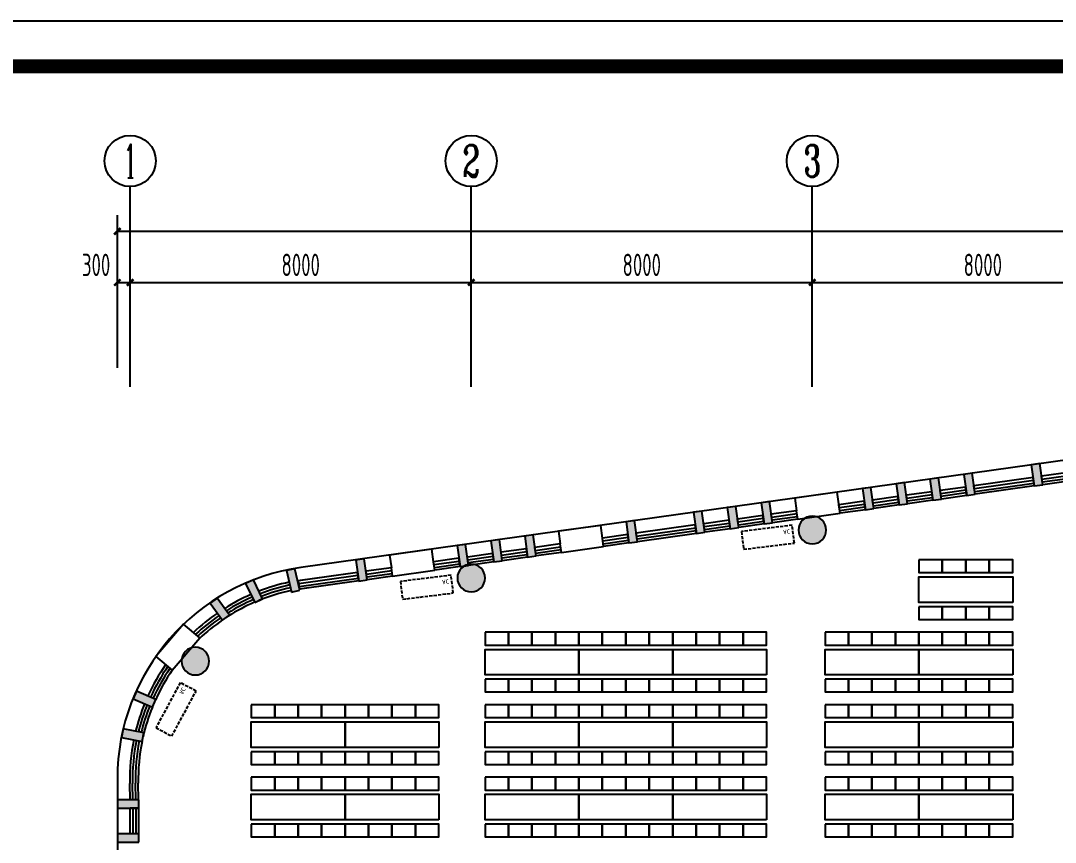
# Model space of a CAD drawing. Extents: x 1158414 to 1597620, y -840005 to -760676.
# Drawn here: x 1349294 to 1373562, y -779947 to -760676 of the extents above; entities that cross this region are included whole.
import ezdxf
from ezdxf.enums import TextEntityAlignment as Align

# ---------------------------------------------------------------- set-up
doc = ezdxf.new("R2010")
doc.units = 0
doc.header["$LTSCALE"] = 1000
doc.linetypes.add('DASH', pattern=[0.35, 0.25, -0.1])
for name, color, linetype in [('AXIS', 3, 'Continuous'), ('AXIS_TEXT', 7, 'Continuous'), ('COLUMN', 2, 'Continuous'), ('CURTWALL', 4, 'Continuous'), ('PUB_HATCH', 8, 'Continuous'), ('STAIR', 4, 'Continuous'), ('WALL', 6, 'Continuous'), ('WINDOW', 4, 'Continuous'), ('厨房布置', 4, 'Continuous'), ('外框', 7, 'Continuous'), ('空调', 205, 'Continuous')]:
    doc.layers.add(name, color=color, linetype=linetype)
doc.styles.add('_TCH_AXIS', font='COMPLEX', dxfattribs={"width": 0.8, "bigfont": 'TSSDCHN'})
doc.styles.add('_TCH_DIM_T3', font='TSSDENG', dxfattribs={"width": 0.64, "bigfont": 'TSSDCHN'})
doc.styles.add('COMPLEX', font='COMPLEX')
doc.styles.add('HZ-1', font='MingLiU.ttf', dxfattribs={"width": 0.8})
doc.dimstyles.new('_TCH_ARCH&&150', dxfattribs={"dimtxt": 525, "dimasz": 150, "dimexe": 375, "dimexo": 450, "dimgap": 150, "dimtad": 1, "dimdec": 0, "dimzin": 0, "dimdsep": 46, "dimtxsty": '_TCH_DIM_T3', "dimblk": 'ARCHTICK', "dimcen": 0.09, "dimclrt": 7, "dimazin": 2, "dimtfac": 1, "dimtdec": 0, "dimtix": 1, "dimtmove": 2, "dimatfit": 3, "dimfxl": 0, "dimtolj": 1, "dimtzin": 0, "dimarcsym": 0})

# ---------------------------------------------------------------- blocks, each defined once
blk = doc.blocks.new('vhjkghkghkl')
at = {"layer": '空调', "linetype": 'DASH', "ltscale": 0.3}
blk.add_lwpolyline([(134071, 540199), (134071, 539779), (132871, 539779), (132871, 540199), (134071, 540199)], close=True, dxfattribs=at)
at = {"layer": '空调', "linetype": 'DASH', "ltscale": 0.3, "style": 'HZ-1'}
blk.add_text('AC', height=100, dxfattribs=at).set_placement((133846, 539867))
blk = doc.blocks.new('A$C03080C26')
at = {"layer": '厨房布置'}
for points in [[(-1650, 1100), (-1650, 1400), (-2200, 1400), (-2200, 1100)], [(-1100, 1100), (-1100, 1400), (-1650, 1400), (-1650, 1100)], [(-1650, 1100), (-1650, 1400), (-1650, 1400), (-1650, 1100)], [(-550, 1100), (-550, 1400), (-1100, 1400), (-1100, 1100)], [(0, 1100), (0, 1400), (-550, 1400), (-550, 1100)], [(-2200, 1000), (0, 1000), (0, 400), (-2200, 400)], [(-1650, 0), (-1650, 300), (-2200, 300), (-2200, 0)], [(-1100, 0), (-1100, 300), (-1650, 300), (-1650, 0)], [(-1650, 0), (-1650, 300), (-1650, 300), (-1650, 0)], [(-550, 0), (-550, 300), (-1100, 300), (-1100, 0)], [(0, 0), (0, 300), (-550, 300), (-550, 0)]]:
    blk.add_lwpolyline(points, close=True, dxfattribs=at)
blk = doc.blocks.new('_ArchTick')
at = {"color": 0, "linetype": 'ByBlock', "const_width": 0.4}
blk.add_lwpolyline([(-0.5, -0.5), (0.5, 0.5)], dxfattribs=at)
blk = doc.blocks.new('*D149')
at = {"layer": 'AXIS', "color": 0, "lineweight": -2, "transparency": 16777216}
for p, q in [((1351562, -768817), (1351562, -766441)), ((1351862, -768817), (1351862, -766441)), ((1351562, -766816), (1351862, -766816))]:
    blk.add_line(p, q, dxfattribs=at)
at = {"layer": 'Defpoints', "color": 0, "transparency": 16777216}
for p in [(1351862, -766816), (1351562, -769267), (1351862, -769267)]:
    blk.add_point(p, dxfattribs=at)
at = {"layer": 'AXIS', "color": 0, "lineweight": -2, "transparency": 16777216, "xscale": 150, "yscale": 150, "zscale": 150, "rotation": 180}
blk.add_blockref('_ArchTick', (1351562, -766816), dxfattribs=at)
at = {"layer": 'AXIS', "color": 0, "lineweight": -2, "transparency": 16777216, "xscale": 150, "yscale": 150, "zscale": 150}
blk.add_blockref('_ArchTick', (1351862, -766816), dxfattribs=at)
at = {"layer": 'AXIS', "color": 7, "transparency": 16777216, "insert": (1351063, -766403), "char_height": 525, "attachment_point": 5, "style": '_TCH_DIM_T3'}
blk.add_mtext('\\A1;300', dxfattribs=at)
blk = doc.blocks.new('*D150')
at = {"layer": 'AXIS', "color": 0, "lineweight": -2, "transparency": 16777216}
for p, q in [((1351862, -768817), (1351862, -766441)), ((1359862, -768817), (1359862, -766441)), ((1351862, -766816), (1359862, -766816))]:
    blk.add_line(p, q, dxfattribs=at)
at = {"layer": 'Defpoints', "color": 0, "transparency": 16777216}
for p in [(1359862, -766816), (1351862, -769267), (1359862, -769267)]:
    blk.add_point(p, dxfattribs=at)
at = {"layer": 'AXIS', "color": 0, "lineweight": -2, "transparency": 16777216, "xscale": 150, "yscale": 150, "zscale": 150, "rotation": 180}
blk.add_blockref('_ArchTick', (1351862, -766816), dxfattribs=at)
at = {"layer": 'AXIS', "color": 0, "lineweight": -2, "transparency": 16777216, "xscale": 150, "yscale": 150, "zscale": 150}
blk.add_blockref('_ArchTick', (1359862, -766816), dxfattribs=at)
at = {"layer": 'AXIS', "color": 7, "transparency": 16777216, "insert": (1355862, -766403), "char_height": 525, "attachment_point": 5, "style": '_TCH_DIM_T3'}
blk.add_mtext('\\A1;8000', dxfattribs=at)
blk = doc.blocks.new('*D151')
at = {"layer": 'AXIS', "color": 0, "lineweight": -2, "transparency": 16777216}
for p, q in [((1359862, -768817), (1359862, -766441)), ((1367862, -768817), (1367862, -766441)), ((1359862, -766816), (1367862, -766816))]:
    blk.add_line(p, q, dxfattribs=at)
at = {"layer": 'Defpoints', "color": 0, "transparency": 16777216}
for p in [(1367862, -766816), (1359862, -769267), (1367862, -769267)]:
    blk.add_point(p, dxfattribs=at)
at = {"layer": 'AXIS', "color": 0, "lineweight": -2, "transparency": 16777216, "xscale": 150, "yscale": 150, "zscale": 150, "rotation": 180}
blk.add_blockref('_ArchTick', (1359862, -766816), dxfattribs=at)
at = {"layer": 'AXIS', "color": 0, "lineweight": -2, "transparency": 16777216, "xscale": 150, "yscale": 150, "zscale": 150}
blk.add_blockref('_ArchTick', (1367862, -766816), dxfattribs=at)
at = {"layer": 'AXIS', "color": 7, "transparency": 16777216, "insert": (1363862, -766403), "char_height": 525, "attachment_point": 5, "style": '_TCH_DIM_T3'}
blk.add_mtext('\\A1;8000', dxfattribs=at)
blk = doc.blocks.new('*D152')
at = {"layer": 'AXIS', "color": 0, "lineweight": -2, "transparency": 16777216}
for p, q in [((1367862, -768817), (1367862, -766441)), ((1375862, -768817), (1375862, -766441)), ((1367862, -766816), (1375862, -766816))]:
    blk.add_line(p, q, dxfattribs=at)
at = {"layer": 'Defpoints', "color": 0, "transparency": 16777216}
for p in [(1375862, -766816), (1367862, -769267), (1375862, -769267)]:
    blk.add_point(p, dxfattribs=at)
at = {"layer": 'AXIS', "color": 0, "lineweight": -2, "transparency": 16777216, "xscale": 150, "yscale": 150, "zscale": 150, "rotation": 180}
blk.add_blockref('_ArchTick', (1367862, -766816), dxfattribs=at)
at = {"layer": 'AXIS', "color": 0, "lineweight": -2, "transparency": 16777216, "xscale": 150, "yscale": 150, "zscale": 150}
blk.add_blockref('_ArchTick', (1375862, -766816), dxfattribs=at)
at = {"layer": 'AXIS', "color": 7, "transparency": 16777216, "insert": (1371862, -766403), "char_height": 525, "attachment_point": 5, "style": '_TCH_DIM_T3'}
blk.add_mtext('\\A1;8000', dxfattribs=at)
blk = doc.blocks.new('*D158')
at = {"layer": 'AXIS', "color": 0, "lineweight": -2, "transparency": 16777216}
for p, q in [((1351562, -768817), (1351562, -765241)), ((1405162, -768817), (1405162, -765241)), ((1351562, -765616), (1405162, -765616))]:
    blk.add_line(p, q, dxfattribs=at)
at = {"layer": 'Defpoints', "color": 0, "transparency": 16777216}
for p in [(1405162, -765616), (1351562, -769267), (1405162, -769267)]:
    blk.add_point(p, dxfattribs=at)
at = {"layer": 'AXIS', "color": 0, "lineweight": -2, "transparency": 16777216, "xscale": 150, "yscale": 150, "zscale": 150, "rotation": 180}
blk.add_blockref('_ArchTick', (1351562, -765616), dxfattribs=at)
at = {"layer": 'AXIS', "color": 0, "lineweight": -2, "transparency": 16777216, "xscale": 150, "yscale": 150, "zscale": 150}
blk.add_blockref('_ArchTick', (1405162, -765616), dxfattribs=at)
at = {"layer": 'AXIS', "color": 7, "transparency": 16777216, "insert": (1378362, -765203), "char_height": 525, "attachment_point": 5, "style": '_TCH_DIM_T3'}
blk.add_mtext('\\A1;53600', dxfattribs=at)
blk = doc.blocks.new('_AXISO')
blk.add_circle((0, 0), 0.5)
at = {"layer": 'AXIS_TEXT', "style": 'COMPLEX', "width": 1.041667}
blk.add_attdef('A', text='', height=0.56, dxfattribs=at).set_placement((-0.25, -0.28), (0.25, -0.28), align=Align.FIT)
blk = doc.blocks.new('$TCHSYS$WIN2D')
for p, q in [((-0.5, 0.5), (0.5, 0.5)), ((-0.5, 0.5), (-0.5, -0.5)), ((0.5, 0.5), (0.5, -0.5)), ((0.5, 0.167), (-0.5, 0.167)), ((0.5, -0.167), (-0.5, -0.167)), ((-0.5, -0.5), (0.5, -0.5))]:
    blk.add_line(p, q)

msp = doc.modelspace()

# ---------------------------------------------------------------- hatches: boundary and pattern name
at = {"layer": 'PUB_HATCH'}
for points in [[(1373266.4, -771561), (1373196.8, -771065.8), (1372998.7, -771093.7), (1373068.3, -771588.8)], [(1370889.7, -771895), (1370820.1, -771399.8), (1370622.1, -771427.7), (1370691.7, -771922.8)], [(1371681.9, -771783.6), (1371612.3, -771288.5), (1371414.3, -771316.3), (1371483.9, -771811.5)], [(1369305.3, -772117.6), (1369235.7, -771622.5), (1369037.7, -771650.3), (1369107.2, -772145.5)], [(1370097.5, -772006.3), (1370027.9, -771511.2), (1369829.9, -771539), (1369899.5, -772034.1)], [(1365344.2, -772674.3), (1365274.6, -772179.2), (1365076.6, -772207), (1365146.2, -772702.2)], [(1366136.4, -772563), (1366066.8, -772067.9), (1365868.8, -772095.7), (1365938.4, -772590.8)], [(1366928.6, -772451.7), (1366859.1, -771956.5), (1366661, -771984.4), (1366730.6, -772479.5)], [(1363759.8, -772897), (1363690.2, -772401.9), (1363492.2, -772429.7), (1363561.7, -772924.9)], [(1368186.8, -772623.5, 1), (1367536.8, -772623.5, 1)], [(1360590.9, -773342.4), (1360521.3, -772847.2), (1360323.3, -772875.1), (1360392.9, -773370.2)], [(1361383.1, -773231), (1361313.6, -772735.9), (1361115.5, -772763.7), (1361185.1, -773258.9)], [(1359798.7, -773453.7), (1359729.1, -772958.6), (1359531.1, -772986.4), (1359600.7, -773481.5)], [(1357422.9, -773793.9), (1357353.4, -773298.7), (1357155.3, -773326.6), (1357224.9, -773821.7)], [(1355840.6, -774030.9), (1355726.5, -773529.8), (1355530.1, -773567.8), (1355647, -774080.3)], [(1360186.8, -773747.8, 1), (1359536.8, -773747.8, 1)], [(1354964.9, -774233.2), (1354754.4, -773790.9), (1354571.1, -773874.8), (1354784.2, -774319.3)], [(1353742, -774336.8), (1354031.6, -774734.7), (1354193.3, -774617), (1353903.7, -774219.1)], [(1353717, -775697.4, 1), (1353067, -775697.4, 1)], [(1351930.3, -776581.2), (1352382.6, -776778.8), (1352462.7, -776595.6), (1352010.4, -776397.9)], [(1351658.9, -777484.7), (1352143.4, -777579.1), (1352181.6, -777382.7), (1351697.1, -777288.4)], [(1351561.8, -779146.7), (1352061.8, -779146.7), (1352061.8, -778946.7), (1351561.8, -778946.7)], [(1351561.8, -779946.7), (1352061.8, -779946.7), (1352061.8, -779746.7), (1351561.8, -779746.7)]]:
    msp.add_hatch(color=256, dxfattribs=at).paths.add_polyline_path(points)

# ---------------------------------------------------------------- linework, layer by layer
at = {"layer": 'AXIS'}
for p, q in [((1351861.8, -769266.9), (1351861.8, -764565.7)), ((1359861.8, -769266.9), (1359861.8, -764565.7)), ((1367861.8, -769266.9), (1367861.8, -764565.7))]:
    msp.add_line(p, q, dxfattribs=at)
at = {"layer": 'COLUMN'}
for p, q in [((1373196.8, -771065.8), (1372998.7, -771093.7)), ((1372998.7, -771093.7), (1373068.3, -771588.8)), ((1373266.4, -771561), (1373196.8, -771065.8)), ((1370820.1, -771399.8), (1370622.1, -771427.7)), ((1370622.1, -771427.7), (1370691.7, -771922.8)), ((1370889.7, -771895), (1370820.1, -771399.8)), ((1371612.3, -771288.5), (1371414.3, -771316.3)), ((1371414.3, -771316.3), (1371483.9, -771811.5)), ((1371681.9, -771783.6), (1371612.3, -771288.5)), ((1369235.7, -771622.5), (1369037.7, -771650.3)), ((1369037.7, -771650.3), (1369107.2, -772145.5)), ((1369305.3, -772117.6), (1369235.7, -771622.5)), ((1370027.9, -771511.2), (1369829.9, -771539)), ((1369829.9, -771539), (1369899.5, -772034.1)), ((1370097.5, -772006.3), (1370027.9, -771511.2)), ((1373068.3, -771588.8), (1373266.4, -771561)), ((1368443.5, -771733.9), (1367453.2, -771873)), ((1367453.2, -771873), (1367495, -772170.1)), ((1368513.1, -772229), (1368443.5, -771733.9)), ((1370691.7, -771922.8), (1370889.7, -771895)), ((1371483.9, -771811.5), (1371681.9, -771783.6)), ((1365274.6, -772179.2), (1365076.6, -772207)), ((1365344.2, -772674.3), (1365274.6, -772179.2)), ((1366066.8, -772067.9), (1365868.8, -772095.7)), ((1365868.8, -772095.7), (1365938.4, -772590.8)), ((1366136.4, -772563), (1366066.8, -772067.9)), ((1366859.1, -771956.5), (1366661, -771984.4)), ((1366661, -771984.4), (1366730.6, -772479.5)), ((1366928.6, -772451.7), (1366859.1, -771956.5)), ((1369107.2, -772145.5), (1369305.3, -772117.6)), ((1369899.5, -772034.1), (1370097.5, -772006.3)), ((1363690.2, -772401.9), (1363492.2, -772429.7)), ((1363492.2, -772429.7), (1363561.7, -772924.9)), ((1363759.8, -772897), (1363690.2, -772401.9)), ((1365076.6, -772207), (1365146.2, -772702.2)), ((1367522.8, -772368.2), (1368513.1, -772229)), ((1362898, -772513.2), (1361907.7, -772652.4)), ((1361907.7, -772652.4), (1361949.5, -772949.5)), ((1362939.7, -772810.3), (1362898, -772513.2)), ((1365146.2, -772702.2), (1365344.2, -772674.3)), ((1365938.4, -772590.8), (1366136.4, -772563)), ((1366730.6, -772479.5), (1366928.6, -772451.7)), ((1360521.3, -772847.2), (1360323.3, -772875.1)), ((1360323.3, -772875.1), (1360392.9, -773370.2)), ((1360590.9, -773342.4), (1360521.3, -772847.2)), ((1361313.6, -772735.9), (1361115.5, -772763.7)), ((1361115.5, -772763.7), (1361185.1, -773258.9)), ((1361383.1, -773231), (1361313.6, -772735.9)), ((1363561.7, -772924.9), (1363759.8, -772897)), ((1358936.9, -773069.9), (1357946.7, -773209.1)), ((1358978.7, -773367), (1358936.9, -773069.9)), ((1359729.1, -772958.6), (1359531.1, -772986.4)), ((1359531.1, -772986.4), (1359600.7, -773481.5)), ((1359798.7, -773453.7), (1359729.1, -772958.6)), ((1361977.3, -773147.5), (1362967.6, -773008.4)), ((1357353.4, -773298.7), (1357155.3, -773326.6)), ((1357155.3, -773326.6), (1357224.9, -773821.7)), ((1357422.9, -773793.9), (1357353.4, -773298.7)), ((1357946.7, -773209.1), (1357988.4, -773506.2)), ((1360392.9, -773370.2), (1360590.9, -773342.4)), ((1361185.1, -773258.9), (1361383.1, -773231)), ((1355726.5, -773529.8), (1355530.1, -773567.8)), ((1355530.1, -773567.8), (1355647, -774080.3)), ((1355840.6, -774030.9), (1355726.5, -773529.8)), ((1358016.2, -773704.2), (1359006.5, -773565)), ((1359600.7, -773481.5), (1359798.7, -773453.7)), ((1354754.4, -773790.9), (1354571.1, -773874.8)), ((1354571.1, -773874.8), (1354784.2, -774319.3)), ((1354964.9, -774233.2), (1354754.4, -773790.9)), ((1357224.9, -773821.7), (1357422.9, -773793.9)), ((1355647, -774080.3), (1355840.6, -774030.9)), ((1353903.7, -774219.1), (1353742, -774336.8)), ((1353742, -774336.8), (1354031.6, -774734.7)), ((1354193.3, -774617), (1353903.7, -774219.1)), ((1354784.2, -774319.3), (1354964.9, -774233.2)), ((1353117, -774828.2), (1352466.8, -775588)), ((1353496.9, -775153.3), (1353117, -774828.2)), ((1354031.6, -774734.7), (1354193.3, -774617)), ((1352846.7, -775913.1), (1353496.9, -775153.3)), ((1352466.8, -775588), (1352846.7, -775913.1)), ((1352010.4, -776397.9), (1351930.3, -776581.2)), ((1352462.7, -776595.6), (1352010.4, -776397.9)), ((1351930.3, -776581.2), (1352382.6, -776778.8)), ((1352382.6, -776778.8), (1352462.7, -776595.6)), ((1351697.1, -777288.4), (1351658.9, -777484.7)), ((1351658.9, -777484.7), (1352143.4, -777579.1)), ((1352181.6, -777382.7), (1351697.1, -777288.4)), ((1352143.4, -777579.1), (1352181.6, -777382.7)), ((1352061.8, -778946.7), (1351561.8, -778946.7)), ((1351561.8, -778946.7), (1351561.8, -779146.7)), ((1352061.8, -779146.7), (1352061.8, -778946.7)), ((1351561.8, -779146.7), (1352061.8, -779146.7)), ((1352061.8, -779746.7), (1351561.8, -779746.7)), ((1351561.8, -779746.7), (1351561.8, -779946.7)), ((1351561.8, -779946.7), (1352061.8, -779946.7)), ((1352061.8, -779946.7), (1352061.8, -779746.7))]:
    msp.add_line(p, q, dxfattribs=at)
for centre, start, end in [((1367861.8, -772623.5), 0, 180), ((1367861.8, -772623.5), 180, 0), ((1359861.8, -773747.8), 0, 180), ((1359861.8, -773747.8), 180, 0), ((1353392, -775697.4), 0, 180), ((1353392, -775697.4), 180, 0)]:
    msp.add_arc(centre, 325, start, end, dxfattribs=at)
at = {"layer": 'CURTWALL'}
for p, q in [((1368400.1, -772143.9), (1368400.1, -772143.9)), ((1367607.9, -772255.2), (1367607.9, -772255.2)), ((1368004, -772199.5), (1368004, -772199.5)), ((1362062.4, -773034.6), (1362062.4, -773034.6)), ((1362458.5, -772978.9), (1362458.5, -772978.9)), ((1362854.6, -772923.2), (1362854.6, -772923.2)), ((1351859.7, -778946.7), (1351851.6, -778565.3)), ((1351926.4, -778946.7), (1351918.3, -778564)), ((1351993, -778946.7), (1351984.9, -778562.7)), ((1352059.7, -778946.7), (1352051.6, -778561.4))]:
    msp.add_line(p, q, dxfattribs=at)
for radius, start, end in [(4744.6, 102.19492, 111.17654), (4544.6, 102.16608, 112.19233), (4677.9, 102.18558, 111.11549), (4611.2, 102.17597, 111.05266), (4744.6, 113.60488, 122.03207), (4677.9, 113.57631, 121.9747), (4611.2, 113.54691, 121.91568), (4544.6, 113.51665, 122.35991), (4744.6, 124.45037, 133.21937), (4677.9, 124.42756, 133.13029), (4611.2, 124.40409, 133.03862), (4544.6, 124.37993, 133.31149), (4544.6, 122.35991, 123.11814), (4744.6, 145.31797, 155.5039), (4677.9, 145.40198, 155.49125), (4611.2, 145.48843, 155.47823), (4544.6, 145.57743, 155.46483), (4744.6, 157.91933, 166.13662), (4677.9, 157.94111, 166.09603), (4611.2, 157.96352, 166.05425), (4544.6, 157.98659, 167.13807), (4544.6, 167.13807, 167.28176), (4744.6, 168.553, 181.00474), (4677.9, 168.54688, 181.00327), (4611.2, 168.54058, 181.00177), (4544.6, 168.53409, 181.00024)]:
    msp.add_arc((1356595.5, -778482.1), radius, start, end, dxfattribs=at)
at = {"layer": 'STAIR'}
msp.add_lwpolyline([(1395627.3, -790646.7), (1389859.8, -772896.3, 0.3639702), (1384408.7, -769490.1), (1375791.8, -770701.1), (1355866, -773501.5, 0.3738847), (1351561.8, -778452.9), (1351561.8, -789346.7)], format="xyb", dxfattribs=at)
at = {"layer": 'WALL'}
for p, q in [((1371569, -771698.5), (1371569, -771698.5)), ((1370677.8, -771823.8), (1370677.8, -771823.8)), ((1370776.8, -771809.9), (1370776.8, -771809.9)), ((1370875.8, -771795.9), (1370875.8, -771795.9)), ((1371470, -771712.4), (1371470, -771712.4)), ((1371519.5, -771705.5), (1371519.5, -771705.5)), ((1357196, -773617.5), (1355791.7, -773816)), ((1357224, -773815.6), (1357196, -773617.5)), ((1357224, -773815.6), (1355836.2, -774011.7))]:
    msp.add_line(p, q, dxfattribs=at)
at = {"layer": '外框', "lineweight": -2}
msp.add_line((1325026.9, -760676.1), (1438232.1, -760676.1), dxfattribs=at)
at = {"layer": '外框', "lineweight": -2, "const_width": 330.9}
msp.add_lwpolyline([(1329425.1, -838960.7), (1433665.7, -838960.7, 0.4142136), (1436974.9, -835651.5), (1436974.9, -765057.2, 0.4142136), (1433665.7, -761748), (1329425.1, -761748, 0.4142136), (1326115.9, -765057.2), (1326115.9, -835651.5, 0.4142136)], format="xyb", close=True, dxfattribs=at)

# ---------------------------------------------------------------- block references
at = {"layer": 'AXIS'}
ref = msp.add_blockref('_AXISO', (1351861.8, -763965.7), dxfattribs=dict(at, xscale=1200, yscale=1200, zscale=1200))
ref.add_attrib('A', '1', dxfattribs={"layer": 'AXIS_TEXT', "height": 794.6, "style": '_TCH_AXIS'}).set_placement((1351725.6, -764363), (1351998, -764363), align=Align.FIT)
ref = msp.add_blockref('_AXISO', (1359861.8, -763965.7), dxfattribs=dict(at, xscale=1200, yscale=1200, zscale=1200))
ref.add_attrib('A', '2', dxfattribs={"layer": 'AXIS_TEXT', "height": 741.2, "style": '_TCH_AXIS'}).set_placement((1359664.2, -764336.3), (1360059.5, -764336.3), align=Align.FIT)
ref = msp.add_blockref('_AXISO', (1367861.8, -763965.7), dxfattribs=dict(at, xscale=1200, yscale=1200, zscale=1200))
ref.add_attrib('A', '3', dxfattribs={"layer": 'AXIS_TEXT', "height": 741.2, "style": '_TCH_AXIS'}).set_placement((1367664.2, -764336.3), (1368059.5, -764336.3), align=Align.FIT)
at = {"layer": 'WINDOW'}
for p, xscale, yscale, zscale, rotation in [((1373945.6, -771364.5), 1400, 200, 1400, 187.999999975991), ((1372361.2, -771587.2), 1400, 200, 1400, 187.999999975991), ((1371172.9, -771754.2), 600, 200, 600, 187.9999999759869), ((1369588.5, -771976.9), 600, 200, 600, 187.9999999759982), ((1370380.7, -771865.5), 600, 200, 600, 187.9999999759929), ((1367211.8, -772310.9), 600, 200, 600, 187.9999999759918), ((1368796.2, -772088.2), 600, 200, 600, 187.9999999759874), ((1365627.4, -772533.6), 600, 200, 600, 187.9999999759824), ((1366419.6, -772422.2), 600, 200, 600, 187.9999999759962), ((1364439.1, -772700.6), 1400, 200, 1400, 187.9999999759854), ((1363250.7, -772867.6), 600, 200, 600, 187.9999999759791), ((1360874.1, -773201.6), 600, 200, 600, 187.9999999772014), ((1361666.3, -773090.3), 600, 200, 600, 187.9999999772135), ((1359289.7, -773424.3), 600, 200, 600, 187.9999999772135), ((1360081.9, -773312.9), 600, 200, 600, 187.9999999772203), ((1356517, -773814.5), 1400, 200, 1400, 188.0449568246551), ((1357705.2, -773646.9), 600, 200, 600, 187.9999999772108), ((1351961.8, -779446.7), 600, -200, 600, 90)]:
    msp.add_blockref('$TCHSYS$WIN2D', p, dxfattribs=dict(at, xscale=xscale, yscale=yscale, zscale=zscale, rotation=rotation))
at = {"layer": '厨房布置', "rotation": 180}
for p in [(1370361.8, -773320.9), (1360186.9, -775020.9), (1362386.9, -775020.9), (1364586.9, -775020.9), (1368161.8, -775020.9), (1370361.8, -775020.9), (1354702, -776720.9), (1356902, -776720.9), (1360186.9, -776720.9), (1362386.9, -776720.9), (1364586.9, -776720.9), (1368161.8, -776720.9), (1370361.8, -776720.9), (1354702, -778420.9), (1356902, -778420.9), (1360186.9, -778420.9), (1362386.9, -778420.9), (1364586.9, -778420.9), (1368161.8, -778420.9), (1370361.8, -778420.9)]:
    msp.add_blockref('A$C03080C26', p, dxfattribs=at)
at = {"layer": '空调', "xscale": -1}
for p, rotation in [((1167941.2, -253321.6), 187.0655943521514), ((1159941.5, -254493.3), 187.0655943521514), ((814221.3, -638310.9), 241.696359551694)]:
    msp.add_blockref('vhjkghkghkl', p, dxfattribs=dict(at, rotation=rotation))

# ---------------------------------------------------------------- dimensions: what is measured, and where the dimension line sits
at = {"layer": 'AXIS'}
for p1, p2, distance, picture, middle in [((1351561.8, -769266.9), (1405161.8, -769266.9), 3651.2, '*D158', (1378361.8, -765203.2)), ((1351861.8, -769266.9), (1359861.8, -769266.9), 2451.2, '*D150', (1355861.8, -766403.2)), ((1359861.8, -769266.9), (1367861.8, -769266.9), 2451.2, '*D151', (1363861.8, -766403.2)), ((1367861.8, -769266.9), (1375861.8, -769266.9), 2451.2, '*D152', (1371861.8, -766403.2))]:
    dim = msp.add_aligned_dim(p1=p1, p2=p2, distance=distance, dimstyle='_TCH_ARCH&&150', dxfattribs=at)
    dim.commit()
    dim.dimension.update_dxf_attribs({"geometry": picture, "text_midpoint": middle})
dim = msp.add_linear_dim(base=(1351861.8, -766815.7), p1=(1351561.8, -769266.9), p2=(1351861.8, -769266.9), angle=0, dimstyle='_TCH_ARCH&&150', dxfattribs=at)
dim.commit()
dim.dimension.update_dxf_attribs({"geometry": '*D149', "text_midpoint": (1351062.9, -766403.2), "dimtype": 129})

doc.saveas('drawing.dxf')
